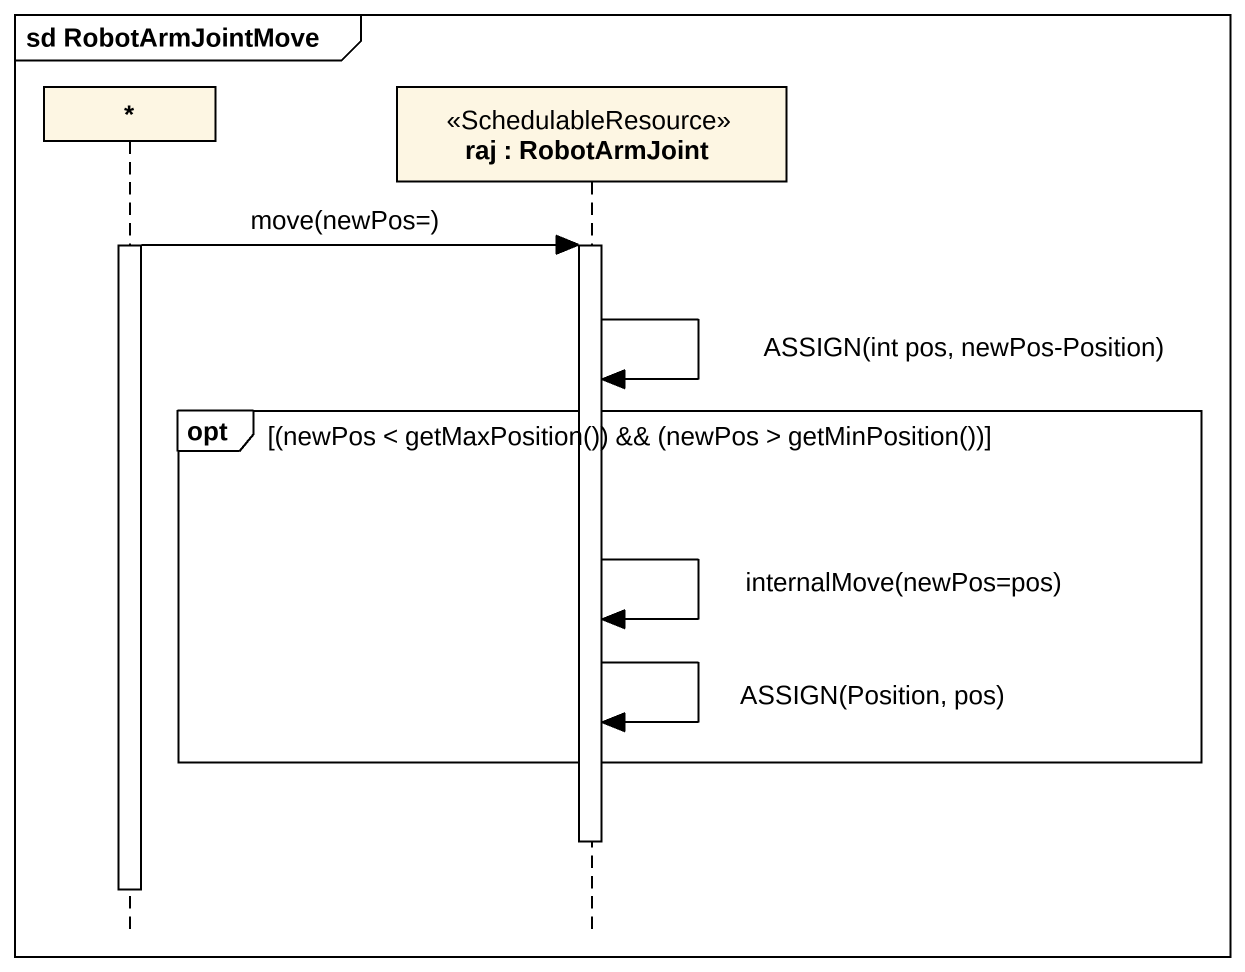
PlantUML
@startuml
mainframe sd RobotArmJointMove
hide footbox
participant "*" as object1
participant "raj : RobotArmJoint" as raj <<SchedulableResource>>

activate object1
object1 -> raj : move(newPos=)
activate raj
raj -> raj : ASSIGN(int pos, newPos-Position)
opt (newPos < getMaxPosition()) && (newPos > getMinPosition())
  raj -> raj : internalMove(newPos=pos)
  raj -> raj : ASSIGN(Position, pos)
end
deactivate raj
deactivate object1
@enduml
